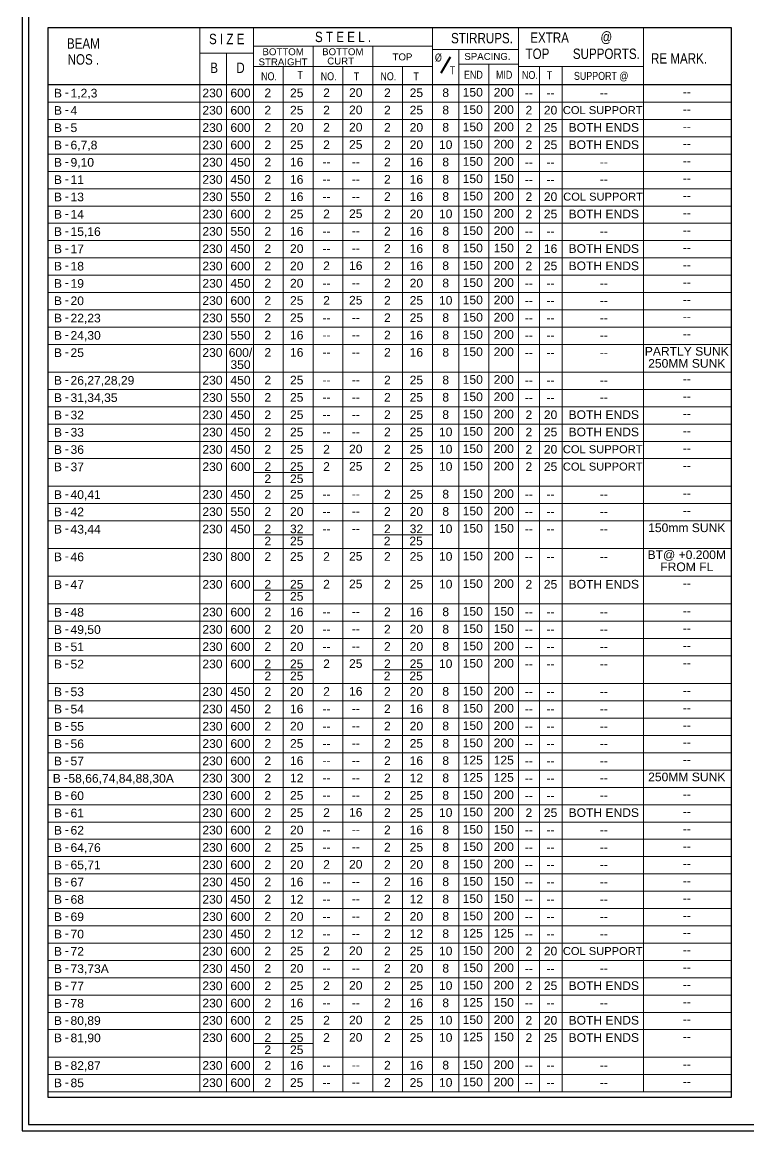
# Model space of a CAD drawing. Header units: millimetres. Extents: x 35733 to 152955, y -166738 to 54280.
# Drawn here: x 47323 to 68328, y 0 to 32036 of the extents above; entities that cross this region are included whole.
import ezdxf
from ezdxf.enums import TextEntityAlignment as Align

# ---------------------------------------------------------------- set-up
doc = ezdxf.new("R2010")
doc.units = ezdxf.units.MM
doc.header["$LTSCALE"] = 100
doc.layers.add('beam sch. text', color=4, linetype='Continuous')
for name, color, linetype, lineweight in [('LINE- 1', 7, 'Continuous', 25), ('LINE- 2', 35, 'Continuous', 13), ('MAIN TEXT', 6, 'Continuous', 25)]:
    doc.layers.add(name, color=color, linetype=linetype, lineweight=lineweight)
doc.styles.add('ARIAL', font='arial.ttf')

msp = doc.modelspace()

# ---------------------------------------------------------------- linework, layer by layer
at = {"color": 5}
msp.add_lwpolyline([(123434.4, 0), (123434.4, 53630.7), (47323, 53630.7), (47323, 0)], close=True, dxfattribs=at)
at = {"color": 6}
msp.add_lwpolyline([(123254.4, 180), (123254.4, 53450.8), (47503, 53450.8), (47503, 180)], close=True, dxfattribs=at)
at = {"layer": 'LINE- 1', "lineweight": 40}
msp.add_line((59691.1, 31022.9), (59428.3, 30565.2), dxfattribs=at)
at = {"layer": 'LINE- 1'}
msp.add_line((67818.8, 30224), (48079.2, 30224), dxfattribs=at)
msp.add_lwpolyline([(48079.2, 31879.5), (67818.8, 31879.5), (67818.8, 960.1), (48079.2, 960.1)], close=True, dxfattribs=at)
at = {"layer": 'LINE- 2'}
for p, q in [((52454.6, 1124), (52454.6, 31879.5)), ((54007.1, 1124), (54007.1, 31879.5)), ((59182.1, 1124), (59182.1, 31879.5)), ((61668.7, 1124), (61668.7, 31879.5)), ((65282.2, 1124), (65282.2, 31879.5)), ((52445, 31144.3), (54018.9, 31144.3)), ((53230.8, 1124), (53230.8, 31144.3)), ((54018.9, 31338.7), (59182.1, 31338.7)), ((55732.1, 1124), (55732.1, 31338.7)), ((57457.1, 1124), (57457.1, 31338.7)), ((59182.1, 31244.2), (61668.7, 31244.2)), ((59948.7, 1124), (59948.7, 31244.2)), ((59948.7, 30825.1), (61668.7, 30825.1)), ((60808.7, 1124), (60808.7, 30825.1)), ((54018.9, 30753.7), (59182.1, 30753.7)), ((54869.6, 1124), (54869.6, 30753.7)), ((56594.6, 1124), (56594.6, 30753.7)), ((58319.6, 1124), (58319.6, 30753.7)), ((61668.7, 30753.7), (65282.2, 30753.7)), ((62272.5, 1124), (62272.5, 30753.7)), ((62933, 1124), (62933, 30753.7)), ((67818.8, 29724), (48079.2, 29724)), ((67818.8, 29224), (48079.2, 29224)), ((67818.8, 28724), (48079.2, 28724)), ((67818.8, 28224), (48079.2, 28224)), ((67818.8, 27724), (48079.2, 27724)), ((67818.8, 27224), (48079.2, 27224)), ((67818.8, 26724), (48079.2, 26724)), ((67818.8, 26224), (48079.2, 26224)), ((67818.8, 25724), (48079.2, 25724)), ((67818.8, 25224), (48079.2, 25224)), ((67818.8, 24724), (48079.2, 24724)), ((67818.8, 24224), (48079.2, 24224)), ((67818.8, 23724), (48079.2, 23724)), ((67818.8, 23224), (48079.2, 23224)), ((67818.8, 22724), (48079.2, 22724)), ((67818.8, 21924), (48079.2, 21924)), ((67818.8, 21424), (48079.2, 21424)), ((67818.8, 20924), (48079.2, 20924)), ((67818.8, 20424), (48079.2, 20424)), ((67818.8, 19924), (48079.2, 19924)), ((67818.8, 19424), (48079.2, 19424)), ((54007.1, 19024), (55732.1, 19024)), ((67818.8, 18624), (48079.2, 18624)), ((67818.8, 18124), (48079.2, 18124)), ((67818.8, 17624), (48079.2, 17624)), ((54007.1, 17224), (55732.1, 17224)), ((57457.1, 17224), (59182.1, 17224)), ((67818.8, 16824), (48079.2, 16824)), ((67818.8, 16024), (48079.2, 16024)), ((54007.1, 15624), (55732.1, 15624)), ((67818.8, 15224), (48079.2, 15224)), ((67818.8, 14724), (48079.2, 14724)), ((67818.8, 14224), (48079.2, 14224)), ((67818.8, 13724), (48079.2, 13724)), ((54007.1, 13324), (55732.1, 13324)), ((57457.1, 13324), (59182.1, 13324)), ((67818.8, 12924), (48079.2, 12924)), ((67818.8, 12424), (48079.2, 12424)), ((67818.8, 11924), (48079.2, 11924)), ((67818.8, 11424), (48079.2, 11424)), ((67818.8, 10924), (48079.2, 10924)), ((67818.8, 10424), (48079.2, 10424)), ((67818.8, 9924), (48079.2, 9924)), ((67818.8, 9424), (48079.2, 9424)), ((67818.8, 8924), (48079.2, 8924)), ((67818.8, 8424), (48079.2, 8424)), ((67818.8, 7924), (48079.2, 7924)), ((67818.8, 7424), (48079.2, 7424)), ((67818.8, 6924), (48079.2, 6924)), ((67818.8, 6424), (48079.2, 6424)), ((67818.8, 5924), (48079.2, 5924)), ((67818.8, 5424), (48079.2, 5424)), ((67818.8, 4924), (48079.2, 4924)), ((67818.8, 4424), (48079.2, 4424)), ((67818.8, 3924), (48079.2, 3924)), ((67818.8, 3424), (48079.2, 3424)), ((67818.8, 2924), (48079.2, 2924)), ((54007.1, 2524), (55732.1, 2524)), ((67818.8, 2124), (48079.2, 2124)), ((67818.8, 1624), (48079.2, 1624)), ((67818.8, 1124), (48079.2, 1124))]:
    msp.add_line(p, q, dxfattribs=at)

# ---------------------------------------------------------------- texts
at = {"layer": 'beam sch. text', "style": 'ARIAL'}
for s, p in [('1,2,3', (48720.8, 29985.7)), ('B', (48240.9, 29985.7)), ('-', (48557, 30010)), ('B', (48240.9, 29485.7)), ('-', (48557, 29510)), ('4', (48720.8, 29485.7)), ('B', (48240.9, 28985.7)), ('-', (48557, 29010)), ('5', (48720.8, 28985.7)), ('B', (48240.9, 28485.7)), ('6,7,8', (48720.8, 28485.7)), ('-', (48557, 28510)), ('B', (48240.9, 27985.7)), ('-', (48557, 28010)), ('9,10', (48720.8, 27985.7)), ('B', (48240.9, 27485.7)), ('11', (48720.8, 27485.7)), ('-', (48557, 27510)), ('B', (48240.9, 26985.7)), ('-', (48557, 27010)), ('13', (48720.8, 26985.7)), ('B', (48240.9, 26485.7)), ('14', (48720.8, 26485.7)), ('-', (48557, 26510)), ('B', (48240.9, 25985.7)), ('-', (48557, 26010)), ('15,16', (48720.8, 25985.7)), ('B', (48240.9, 25485.7)), ('-', (48557, 25510)), ('17', (48720.8, 25485.7)), ('B', (48240.9, 24985.7)), ('-', (48557, 25010)), ('18', (48720.8, 24985.7)), ('B', (48240.9, 24485.7)), ('-', (48557, 24510)), ('19', (48720.8, 24485.7)), ('B', (48240.9, 23985.7)), ('20', (48720.8, 23985.7)), ('-', (48557, 24010)), ('B', (48240.9, 23485.7)), ('-', (48557, 23510)), ('22,23', (48720.8, 23485.7)), ('B', (48240.9, 22985.7)), ('24,30', (48720.8, 22985.7)), ('-', (48557, 23010)), ('B', (48240.9, 22485.7)), ('-', (48557, 22510)), ('25', (48720.8, 22485.7)), ('B', (48240.9, 21685.7)), ('26,27,28,29', (48720.8, 21685.7)), ('-', (48557, 21710)), ('B', (48240.9, 21185.7)), ('-', (48557, 21210)), ('31,34,35', (48720.8, 21185.7)), ('B', (48240.9, 20685.7)), ('-', (48557, 20710)), ('32', (48720.8, 20685.7)), ('B', (48240.9, 20185.7)), ('-', (48557, 20210)), ('33', (48720.8, 20185.7)), ('B', (48240.9, 19685.7)), ('-', (48557, 19710)), ('36', (48720.8, 19685.7)), ('B', (48240.9, 19185.7)), ('37', (48720.8, 19185.7)), ('-', (48557, 19210)), ('B', (48240.9, 18385.7)), ('-', (48557, 18410)), ('40,41', (48720.8, 18385.7)), ('B', (48240.9, 17885.7)), ('42', (48720.8, 17885.7)), ('-', (48557, 17910)), ('B', (48240.9, 17385.7)), ('-', (48557, 17410)), ('43,44', (48720.8, 17385.7)), ('B', (48240.9, 16585.7)), ('46', (48720.8, 16585.7)), ('-', (48557, 16610)), ('B', (48240.9, 15785.7)), ('-', (48557, 15810)), ('47', (48720.8, 15785.7)), ('B', (48240.9, 14985.7)), ('48', (48720.8, 14985.7)), ('-', (48557, 15010)), ('B', (48240.9, 14485.7)), ('-', (48557, 14510)), ('49,50', (48720.8, 14485.7)), ('B', (48240.9, 13985.7)), ('51', (48720.8, 13985.7)), ('-', (48557, 14010)), ('B', (48240.9, 13485.7)), ('-', (48557, 13510)), ('52', (48720.8, 13485.7)), ('B', (48240.9, 12685.7)), ('-', (48557, 12710)), ('53', (48720.8, 12685.7)), ('B', (48240.9, 12185.7)), ('-', (48557, 12210)), ('54', (48720.8, 12185.7)), ('B', (48240.9, 11685.7)), ('-', (48557, 11710)), ('55', (48720.8, 11685.7)), ('B', (48240.9, 11185.7)), ('56', (48720.8, 11185.7)), ('-', (48557, 11210)), ('B', (48240.9, 10685.7)), ('-', (48557, 10710)), ('57', (48720.8, 10685.7)), ('B', (48206.9, 10185.7)), ('58,66,74,84,88,30A', (48659.3, 10185.7)), ('-', (48523, 10210)), ('B', (48240.9, 9685.7)), ('-', (48557, 9710)), ('60', (48720.8, 9685.7)), ('B', (48240.9, 9185.7)), ('61', (48720.8, 9185.7)), ('-', (48557, 9210)), ('B', (48240.9, 8685.7)), ('-', (48557, 8710)), ('62', (48720.8, 8685.7)), ('B', (48240.9, 8185.7)), ('-', (48557, 8210)), ('64,76', (48720.8, 8185.7)), ('B', (48240.9, 7685.7)), ('-', (48557, 7710)), ('65,71', (48720.8, 7685.7)), ('B', (48240.9, 7185.7)), ('-', (48557, 7210)), ('67', (48720.8, 7185.7)), ('B', (48240.9, 6685.7)), ('68', (48720.8, 6685.7)), ('-', (48557, 6710)), ('B', (48240.9, 6185.7)), ('-', (48557, 6210)), ('69', (48720.8, 6185.7)), ('B', (48240.9, 5685.7)), ('70', (48720.8, 5685.7)), ('-', (48557, 5710)), ('B', (48240.9, 5185.7)), ('-', (48557, 5210)), ('72', (48720.8, 5185.7)), ('B', (48240.9, 4685.7)), ('73,73A', (48720.8, 4685.7)), ('-', (48557, 4710)), ('B', (48240.9, 4185.7)), ('-', (48557, 4210)), ('77', (48720.8, 4185.7)), ('B', (48240.9, 3685.7)), ('-', (48557, 3710)), ('78', (48720.8, 3685.7)), ('B', (48240.9, 3185.7)), ('80,89', (48720.8, 3185.7)), ('-', (48557, 3210)), ('B', (48240.9, 2685.7)), ('-', (48557, 2710)), ('81,90', (48720.8, 2685.7)), ('B', (48240.9, 1885.7)), ('82,87', (48720.8, 1885.7)), ('-', (48557, 1910)), ('B', (48240.9, 1385.7)), ('-', (48557, 1410)), ('85', (48720.8, 1385.7))]:
    msp.add_text(s, height=250, rotation=0.00358, dxfattribs=at).set_placement(p, align=Align.MIDDLE_LEFT)
for s, height, p in [('230', 250, (52823.2, 29990.8)), ('600', 250, (53634, 29990.8)), ('2', 250, (54422, 29993.8)), ('25', 250, (55259.4, 29993.8)), ('2', 250, (56121.1, 29996.2)), ('20', 250, (56965.7, 30001.9)), ('2', 250, (57880.1, 29996.2)), ('25', 250, (58718, 29996.2)), ('8', 250, (59565.4, 29997.8)), ('150', 250, (60347.7, 30011.1)), ('200', 250, (61243.7, 30011.1)), ('--', 250, (61970.4, 29993.8)), ('--', 250, (62597.2, 29993.8)), ('--', 250, (64135.1, 29995.5)), ('--', 250, (66533.8, 30026.2)), ('230', 250, (52823.2, 29490.8)), ('600', 250, (53634, 29490.8)), ('2', 250, (54422, 29493.8)), ('25', 250, (55259.4, 29493.8)), ('2', 250, (56121.1, 29496.2)), ('20', 250, (56965.7, 29501.9)), ('2', 250, (57880.1, 29496.2)), ('25', 250, (58718, 29496.2)), ('8', 250, (59565.4, 29497.8)), ('150', 250, (60347.7, 29511.1)), ('200', 250, (61243.7, 29511.1)), ('2', 250, (61970.4, 29493.8)), ('20', 250, (62597.2, 29493.8)), ('COL SUPPORT', 230, (64103.5, 29495.5)), ('--', 250, (66533.8, 29526.2)), ('230', 250, (52823.2, 28990.8)), ('600', 250, (53634, 28990.8)), ('2', 250, (54422, 28993.8)), ('20', 250, (55259.4, 28993.8)), ('2', 250, (56121.1, 28996.2)), ('20', 250, (56965.7, 29001.9)), ('2', 250, (57880.1, 28996.2)), ('20', 250, (58718, 28996.2)), ('8', 250, (59565.4, 28997.8)), ('150', 250, (60347.7, 29011.1)), ('200', 250, (61243.7, 29011.1)), ('2', 250, (61970.4, 28993.8)), ('25', 250, (62597.2, 28993.8)), ('BOTH ENDS', 250, (64135.1, 28995.5)), ('--', 250, (66533.8, 29026.2)), ('230', 250, (52823.2, 28490.8)), ('600', 250, (53634, 28490.8)), ('2', 250, (54422, 28493.8)), ('25', 250, (55259.4, 28493.8)), ('2', 250, (56121.1, 28496.2)), ('25', 250, (56965.7, 28501.9)), ('2', 250, (57880.1, 28496.2)), ('20', 250, (58718, 28496.2)), ('10', 250, (59565.4, 28497.8)), ('150', 250, (60347.7, 28511.1)), ('200', 250, (61243.7, 28511.1)), ('2', 250, (61970.4, 28493.8)), ('25', 250, (62597.2, 28493.8)), ('BOTH ENDS', 250, (64135.1, 28495.5)), ('--', 250, (66533.8, 28526.2)), ('230', 250, (52823.2, 27990.8)), ('450', 250, (53634, 27990.8)), ('2', 250, (54422, 27993.8)), ('16', 250, (55259.4, 27993.8)), ('--', 250, (56121.1, 27996.2)), ('--', 250, (56965.7, 28001.9)), ('2', 250, (57880.1, 27996.2)), ('16', 250, (58718, 27996.2)), ('8', 250, (59565.4, 27997.8)), ('150', 250, (60347.7, 28011.1)), ('200', 250, (61243.7, 28011.1)), ('--', 250, (61970.4, 27993.8)), ('--', 250, (62597.2, 27993.8)), ('--', 250, (64135.1, 27995.5)), ('--', 250, (66533.8, 28026.2)), ('230', 250, (52823.2, 27490.8)), ('450', 250, (53634, 27490.8)), ('2', 250, (54422, 27493.8)), ('16', 250, (55259.4, 27493.8)), ('2', 250, (57880.1, 27496.2)), ('16', 250, (58718, 27496.2)), ('8', 250, (59565.4, 27497.8)), ('150', 250, (60347.7, 27511.1)), ('150', 250, (61243.7, 27511.1)), ('--', 250, (56121.1, 27496.2)), ('--', 250, (56965.7, 27501.9)), ('--', 250, (61970.4, 27493.8)), ('--', 250, (62597.2, 27493.8)), ('--', 250, (64135.1, 27495.5)), ('--', 250, (66533.8, 27526.2)), ('230', 250, (52823.2, 26990.8)), ('550', 250, (53634, 26990.8)), ('2', 250, (54422, 26993.8)), ('16', 250, (55259.4, 26993.8)), ('--', 250, (56121.1, 26996.2)), ('--', 250, (56965.7, 27001.9)), ('2', 250, (57880.1, 26996.2)), ('16', 250, (58718, 26996.2)), ('8', 250, (59565.4, 26997.8)), ('150', 250, (60347.7, 27011.1)), ('200', 250, (61243.7, 27011.1)), ('2', 250, (61970.4, 26993.8)), ('20', 250, (62597.2, 26993.8)), ('COL SUPPORT', 230, (64113.4, 26995.5)), ('--', 250, (66533.8, 27026.2)), ('230', 250, (52823.2, 26490.8)), ('600', 250, (53634, 26490.8)), ('2', 250, (54422, 26493.8)), ('25', 250, (55259.4, 26493.8)), ('2', 250, (56121.1, 26496.2)), ('25', 250, (56965.7, 26501.9)), ('2', 250, (57880.1, 26496.2)), ('20', 250, (58718, 26496.2)), ('10', 250, (59565.4, 26497.8)), ('150', 250, (60347.7, 26511.1)), ('200', 250, (61243.7, 26511.1)), ('2', 250, (61970.4, 26493.8)), ('25', 250, (62597.2, 26493.8)), ('BOTH ENDS', 250, (64135.1, 26495.5)), ('--', 250, (66533.8, 26526.2)), ('230', 250, (52823.2, 25990.8)), ('550', 250, (53634, 25990.8)), ('2', 250, (54422, 25993.8)), ('16', 250, (55259.4, 25993.8)), ('--', 250, (56121.1, 25996.2)), ('--', 250, (56965.7, 26001.9)), ('2', 250, (57880.1, 25996.2)), ('16', 250, (58718, 25996.2)), ('8', 250, (59565.4, 25997.8)), ('150', 250, (60347.7, 26011.1)), ('200', 250, (61243.7, 26011.1)), ('--', 250, (61970.4, 25993.8)), ('--', 250, (62597.2, 25993.8)), ('--', 250, (64135.1, 25995.5)), ('--', 250, (66533.8, 26026.2)), ('150', 250, (60347.7, 25511.1)), ('150', 250, (61243.7, 25511.1)), ('230', 250, (52823.2, 25490.8)), ('450', 250, (53634, 25490.8)), ('2', 250, (54422, 25493.8)), ('20', 250, (55259.4, 25493.8)), ('--', 250, (56121.1, 25496.2)), ('--', 250, (56965.7, 25501.9)), ('2', 250, (57880.1, 25496.2)), ('16', 250, (58718, 25496.2)), ('8', 250, (59565.4, 25497.8)), ('2', 250, (61970.4, 25493.8)), ('16', 250, (62597.2, 25493.8)), ('BOTH ENDS', 250, (64135.1, 25495.5)), ('--', 250, (66533.8, 25526.2)), ('230', 250, (52823.2, 24990.8)), ('600', 250, (53634, 24990.8)), ('2', 250, (54422, 24993.8)), ('20', 250, (55259.4, 24993.8)), ('2', 250, (56121.1, 24996.2)), ('16', 250, (56965.7, 25001.9)), ('2', 250, (57880.1, 24996.2)), ('16', 250, (58718, 24996.2)), ('8', 250, (59565.4, 24997.8)), ('150', 250, (60347.7, 25011.1)), ('200', 250, (61243.7, 25011.1)), ('2', 250, (61970.4, 24993.8)), ('25', 250, (62597.2, 24993.8)), ('BOTH ENDS', 250, (64135.1, 24995.5)), ('--', 250, (66533.8, 25026.2)), ('230', 250, (52823.2, 24490.8)), ('450', 250, (53634, 24490.8)), ('2', 250, (54422, 24493.8)), ('20', 250, (55259.4, 24493.8)), ('--', 250, (56121.1, 24496.2)), ('--', 250, (56965.7, 24501.9)), ('2', 250, (57880.1, 24496.2)), ('20', 250, (58718, 24496.2)), ('8', 250, (59565.4, 24497.8)), ('150', 250, (60347.7, 24511.1)), ('200', 250, (61243.7, 24511.1)), ('--', 250, (61970.4, 24493.8)), ('--', 250, (62597.2, 24493.8)), ('--', 250, (64135.1, 24495.5)), ('--', 250, (66533.8, 24526.2)), ('230', 250, (52823.2, 23990.8)), ('600', 250, (53634, 23990.8)), ('2', 250, (54422, 23993.8)), ('25', 250, (55259.4, 23993.8)), ('2', 250, (56121.1, 23996.2)), ('25', 250, (56965.7, 24001.9)), ('2', 250, (57880.1, 23996.2)), ('25', 250, (58718, 23996.2)), ('10', 250, (59565.4, 23997.8)), ('150', 250, (60347.7, 24011.1)), ('200', 250, (61243.7, 24011.1)), ('--', 250, (61970.4, 23993.8)), ('--', 250, (62597.2, 23993.8)), ('--', 250, (64135.1, 23995.5)), ('--', 250, (66533.8, 24026.2)), ('230', 250, (52823.2, 23490.8)), ('550', 250, (53634, 23490.8)), ('2', 250, (54422, 23493.8)), ('25', 250, (55259.4, 23493.8)), ('--', 250, (56121.1, 23496.2)), ('--', 250, (56965.7, 23501.9)), ('2', 250, (57880.1, 23496.2)), ('25', 250, (58718, 23496.2)), ('8', 250, (59565.4, 23497.8)), ('150', 250, (60347.7, 23511.1)), ('200', 250, (61243.7, 23511.1)), ('--', 250, (61970.4, 23493.8)), ('--', 250, (62597.2, 23493.8)), ('--', 250, (64135.1, 23495.5)), ('--', 250, (66533.8, 23526.2)), ('230', 250, (52823.2, 22990.8)), ('550', 250, (53634, 22990.8)), ('2', 250, (54422, 22993.8)), ('16', 250, (55259.4, 22993.8)), ('2', 250, (57880.1, 22996.2)), ('16', 250, (58718, 22996.2)), ('8', 250, (59565.4, 22997.8)), ('150', 250, (60347.7, 23011.1)), ('200', 250, (61243.7, 23011.1)), ('--', 250, (56121.1, 22996.2)), ('--', 250, (56965.7, 23001.9)), ('--', 250, (61970.4, 22993.8)), ('--', 250, (62597.2, 22993.8)), ('--', 250, (64135.1, 22995.5)), ('--', 250, (66533.8, 23026.2)), ('230', 250, (52823.2, 22490.8)), ('600/', 250, (53634, 22490.8)), ('2', 250, (54422, 22493.8)), ('16', 250, (55259.4, 22493.8)), ('--', 250, (56121.1, 22496.2)), ('--', 250, (56965.7, 22501.9)), ('2', 250, (57880.1, 22496.2)), ('16', 250, (58718, 22496.2)), ('8', 250, (59565.4, 22497.8)), ('150', 250, (60347.7, 22511.1)), ('200', 250, (61243.7, 22511.1)), ('--', 250, (61970.4, 22493.8)), ('--', 250, (62597.2, 22493.8)), ('--', 250, (64135.1, 22495.5)), ('PARTLY SUNK', 250, (66533.8, 22526.2)), ('350', 250, (53634, 22140.8)), ('250MM SUNK', 250, (66533.8, 22176.2)), ('230', 250, (52823.2, 21690.8)), ('450', 250, (53634, 21690.8)), ('2', 250, (54422, 21693.8)), ('25', 250, (55259.4, 21693.8)), ('2', 250, (57880.1, 21696.2)), ('25', 250, (58718, 21696.2)), ('8', 250, (59565.4, 21697.8)), ('150', 250, (60347.7, 21711.1)), ('200', 250, (61243.7, 21711.1)), ('--', 250, (56121.1, 21696.2)), ('--', 250, (56965.7, 21701.9)), ('--', 250, (61970.4, 21693.8)), ('--', 250, (62597.2, 21693.8)), ('--', 250, (64135.1, 21695.5)), ('--', 250, (66533.8, 21726.2)), ('230', 250, (52823.2, 21190.8)), ('550', 250, (53634, 21190.8)), ('2', 250, (54422, 21193.8)), ('25', 250, (55259.4, 21193.8)), ('--', 250, (56121.1, 21196.2)), ('--', 250, (56965.7, 21201.9)), ('2', 250, (57880.1, 21196.2)), ('25', 250, (58718, 21196.2)), ('8', 250, (59565.4, 21197.8)), ('150', 250, (60347.7, 21211.1)), ('200', 250, (61243.7, 21211.1)), ('--', 250, (61970.4, 21193.8)), ('--', 250, (62597.2, 21193.8)), ('--', 250, (64135.1, 21195.5)), ('--', 250, (66533.8, 21226.2)), ('2', 250, (57880.1, 20696.2)), ('25', 250, (58718, 20696.2)), ('8', 250, (59565.4, 20697.8)), ('150', 250, (60347.7, 20711.1)), ('200', 250, (61243.7, 20711.1)), ('BOTH ENDS', 250, (64135.1, 20695.5)), ('230', 250, (52823.2, 20690.8)), ('450', 250, (53634, 20690.8)), ('2', 250, (54422, 20693.8)), ('25', 250, (55259.4, 20693.8)), ('--', 250, (56121.1, 20696.2)), ('--', 250, (56965.7, 20701.9)), ('2', 250, (61970.4, 20693.8)), ('20', 250, (62597.2, 20693.8)), ('--', 250, (66533.8, 20726.2)), ('230', 250, (52823.2, 20190.8)), ('450', 250, (53634, 20190.8)), ('2', 250, (54422, 20193.8)), ('25', 250, (55259.4, 20193.8)), ('--', 250, (56965.7, 20201.9)), ('2', 250, (57880.1, 20196.2)), ('25', 250, (58718, 20196.2)), ('10', 250, (59565.4, 20197.8)), ('150', 250, (60347.7, 20211.1)), ('200', 250, (61243.7, 20211.1)), ('2', 250, (61970.4, 20193.8)), ('25', 250, (62597.2, 20193.8)), ('BOTH ENDS', 250, (64135.1, 20195.5)), ('--', 250, (66533.8, 20226.2)), ('--', 250, (56121.1, 20196.2)), ('230', 250, (52823.2, 19690.8)), ('450', 250, (53634, 19690.8)), ('2', 250, (54422, 19693.8)), ('25', 250, (55259.4, 19693.8)), ('2', 250, (56121.1, 19696.2)), ('20', 250, (56965.7, 19701.9)), ('2', 250, (57880.1, 19696.2)), ('25', 250, (58718, 19696.2)), ('10', 250, (59565.4, 19697.8)), ('150', 250, (60347.7, 19711.1)), ('200', 250, (61243.7, 19711.1)), ('2', 250, (61970.4, 19693.8)), ('20', 250, (62597.2, 19693.8)), ('COL SUPPORT', 230, (64103.5, 19695.5)), ('--', 250, (66533.8, 19726.2)), ('230', 250, (52823.2, 19190.8)), ('600', 250, (53634, 19190.8)), ('2', 250, (54422, 19193.8)), ('25', 250, (55259.4, 19193.8)), ('2', 250, (56121.1, 19196.2)), ('25', 250, (56965.7, 19201.9)), ('2', 250, (57880.1, 19196.2)), ('25', 250, (58718, 19196.2)), ('10', 250, (59565.4, 19197.8)), ('150', 250, (60347.7, 19211.1)), ('200', 250, (61243.7, 19211.1)), ('2', 250, (61970.4, 19193.8)), ('25', 250, (62597.2, 19193.8)), ('COL SUPPORT', 230, (64103.5, 19195.5)), ('2', 250, (54422, 18843.8)), ('25', 250, (55259.4, 18843.8)), ('--', 250, (66533.8, 19226.2)), ('230', 250, (52823.2, 18390.8)), ('450', 250, (53634, 18390.8)), ('2', 250, (54422, 18393.8)), ('25', 250, (55259.4, 18393.8)), ('--', 250, (56121.1, 18396.2)), ('--', 250, (56965.7, 18401.9)), ('2', 250, (57880.1, 18396.2)), ('25', 250, (58718, 18396.2)), ('8', 250, (59565.4, 18397.8)), ('150', 250, (60347.7, 18411.1)), ('200', 250, (61243.7, 18411.1)), ('--', 250, (61970.4, 18393.8)), ('--', 250, (62597.2, 18393.8)), ('--', 250, (64135.1, 18395.5)), ('--', 250, (66533.8, 18426.2)), ('230', 250, (52823.2, 17890.8)), ('550', 250, (53634, 17890.8)), ('2', 250, (54422, 17893.8)), ('20', 250, (55259.4, 17893.8)), ('2', 250, (57880.1, 17896.2)), ('20', 250, (58718, 17896.2)), ('8', 250, (59565.4, 17897.8)), ('150', 250, (60347.7, 17911.1)), ('200', 250, (61243.7, 17911.1)), ('--', 250, (56121.1, 17896.2)), ('--', 250, (56965.7, 17901.9)), ('--', 250, (61970.4, 17893.8)), ('--', 250, (62597.2, 17893.8)), ('--', 250, (64135.1, 17895.5)), ('--', 250, (66533.8, 17926.2)), ('230', 250, (52823.2, 17390.8)), ('450', 250, (53634, 17390.8)), ('2', 250, (54422, 17393.8)), ('32', 250, (55259.4, 17393.8)), ('--', 250, (56121.1, 17396.2)), ('--', 250, (56965.7, 17401.9)), ('2', 250, (57880.1, 17396.2)), ('32', 250, (58718, 17396.2)), ('10', 250, (59565.4, 17397.8)), ('150', 250, (60347.7, 17411.1)), ('150', 250, (61243.7, 17411.1)), ('--', 250, (61970.4, 17393.8)), ('--', 250, (62597.2, 17393.8)), ('--', 250, (64135.1, 17395.5)), ('150mm SUNK', 250, (66533.8, 17426.2)), ('2', 250, (54422, 17043.8)), ('25', 250, (55259.4, 17043.8)), ('2', 250, (57872, 17043.8)), ('25', 250, (58709.4, 17043.8)), ('230', 250, (52823.2, 16590.8)), ('800', 250, (53634, 16590.8)), ('2', 250, (54422, 16593.8)), ('25', 250, (55259.4, 16593.8)), ('2', 250, (56121.1, 16596.2)), ('25', 250, (56965.7, 16601.9)), ('2', 250, (57880.1, 16596.2)), ('25', 250, (58718, 16596.2)), ('10', 250, (59565.4, 16597.8)), ('150', 250, (60347.7, 16611.1)), ('200', 250, (61243.7, 16611.1)), ('BT@ +0.200M', 250, (66533.8, 16647.6)), ('--', 250, (61970.4, 16593.8)), ('--', 250, (62597.2, 16593.8)), ('--', 250, (64135.1, 16595.5)), ('FROM FL', 250, (66533.8, 16297.6)), ('230', 250, (52823.2, 15790.8)), ('600', 250, (53634, 15790.8)), ('2', 250, (54422, 15793.8)), ('25', 250, (55259.4, 15793.8)), ('2', 250, (56121.1, 15796.2)), ('25', 250, (56965.7, 15801.9)), ('2', 250, (57880.1, 15796.2)), ('25', 250, (58718, 15796.2)), ('10', 250, (59565.4, 15797.8)), ('150', 250, (60347.7, 15811.1)), ('200', 250, (61243.7, 15811.1)), ('2', 250, (61970.4, 15793.8)), ('25', 250, (62597.2, 15793.8)), ('BOTH ENDS', 250, (64135.1, 15795.5)), ('--', 250, (66533.8, 15826.2)), ('2', 250, (54422, 15443.8)), ('25', 250, (55259.4, 15443.8)), ('230', 250, (52823.2, 14990.8)), ('600', 250, (53634, 14990.8)), ('2', 250, (54422, 14993.8)), ('16', 250, (55259.4, 14993.8)), ('2', 250, (57880.1, 14996.2)), ('16', 250, (58718, 14996.2)), ('8', 250, (59565.4, 14997.8)), ('150', 250, (60347.7, 15011.1)), ('150', 250, (61243.7, 15011.1)), ('--', 250, (56121.1, 14996.2)), ('--', 250, (56965.7, 15001.9)), ('--', 250, (61970.4, 14993.8)), ('--', 250, (62597.2, 14993.8)), ('--', 250, (64135.1, 14995.5)), ('--', 250, (66533.8, 15026.2)), ('230', 250, (52823.2, 14490.8)), ('600', 250, (53634, 14490.8)), ('2', 250, (54422, 14493.8)), ('20', 250, (55259.4, 14493.8)), ('--', 250, (56121.1, 14496.2)), ('--', 250, (56965.7, 14501.9)), ('2', 250, (57880.1, 14496.2)), ('20', 250, (58718, 14496.2)), ('8', 250, (59565.4, 14497.8)), ('150', 250, (60347.7, 14511.1)), ('150', 250, (61243.7, 14511.1)), ('--', 250, (61970.4, 14493.8)), ('--', 250, (62597.2, 14493.8)), ('--', 250, (64135.1, 14495.5)), ('--', 250, (66533.8, 14526.2)), ('230', 250, (52823.2, 13990.8)), ('600', 250, (53634, 13990.8)), ('2', 250, (54422, 13993.8)), ('20', 250, (55259.4, 13993.8)), ('2', 250, (57880.1, 13996.2)), ('20', 250, (58718, 13996.2)), ('8', 250, (59565.4, 13997.8)), ('150', 250, (60347.7, 14011.1)), ('200', 250, (61243.7, 14011.1)), ('--', 250, (56121.1, 13996.2)), ('--', 250, (56965.7, 14001.9)), ('--', 250, (61970.4, 13993.8)), ('--', 250, (62597.2, 13993.8)), ('--', 250, (64135.1, 13995.5)), ('--', 250, (66533.8, 14026.2)), ('230', 250, (52823.2, 13490.8)), ('600', 250, (53634, 13490.8)), ('2', 250, (54422, 13493.8)), ('25', 250, (55259.4, 13493.8)), ('2', 250, (56121.1, 13496.2)), ('25', 250, (56965.7, 13501.9)), ('2', 250, (57880.1, 13496.2)), ('25', 250, (58718, 13496.2)), ('10', 250, (59565.4, 13497.8)), ('150', 250, (60347.7, 13511.1)), ('200', 250, (61243.7, 13511.1)), ('--', 250, (61970.4, 13493.8)), ('--', 250, (62597.2, 13493.8)), ('--', 250, (64135.1, 13495.5)), ('--', 250, (66533.8, 13526.2)), ('2', 250, (54422, 13143.8)), ('25', 250, (55259.4, 13143.8)), ('2', 250, (57872, 13143.8)), ('25', 250, (58709.4, 13143.8)), ('230', 250, (52823.2, 12690.8)), ('450', 250, (53634, 12690.8)), ('2', 250, (54422, 12693.8)), ('20', 250, (55259.4, 12693.8)), ('2', 250, (56121.1, 12696.2)), ('16', 250, (56965.7, 12701.9)), ('2', 250, (57880.1, 12696.2)), ('20', 250, (58718, 12696.2)), ('8', 250, (59565.4, 12697.8)), ('150', 250, (60347.7, 12711.1)), ('200', 250, (61243.7, 12711.1)), ('--', 250, (61970.4, 12693.8)), ('--', 250, (62597.2, 12693.8)), ('--', 250, (64135.1, 12695.5)), ('--', 250, (66533.8, 12726.2)), ('230', 250, (52823.2, 12190.8)), ('450', 250, (53634, 12190.8)), ('2', 250, (54422, 12193.8)), ('16', 250, (55259.4, 12193.8)), ('--', 250, (56121.1, 12196.2)), ('--', 250, (56965.7, 12201.9)), ('2', 250, (57880.1, 12196.2)), ('16', 250, (58718, 12196.2)), ('8', 250, (59565.4, 12197.8)), ('150', 250, (60347.7, 12211.1)), ('200', 250, (61243.7, 12211.1)), ('--', 250, (61970.4, 12193.8)), ('--', 250, (62597.2, 12193.8)), ('--', 250, (64135.1, 12195.5)), ('--', 250, (66533.8, 12226.2)), ('230', 250, (52823.2, 11690.8)), ('600', 250, (53634, 11690.8)), ('2', 250, (54422, 11693.8)), ('20', 250, (55259.4, 11693.8)), ('--', 250, (56121.1, 11696.2)), ('--', 250, (56965.7, 11701.9)), ('2', 250, (57880.1, 11696.2)), ('20', 250, (58718, 11696.2)), ('8', 250, (59565.4, 11697.8)), ('150', 250, (60347.7, 11711.1)), ('200', 250, (61243.7, 11711.1)), ('--', 250, (61970.4, 11693.8)), ('--', 250, (62597.2, 11693.8)), ('--', 250, (64135.1, 11695.5)), ('--', 250, (66533.8, 11726.2)), ('230', 250, (52823.2, 11190.8)), ('600', 250, (53634, 11190.8)), ('2', 250, (54422, 11193.8)), ('25', 250, (55259.4, 11193.8)), ('2', 250, (57880.1, 11196.2)), ('25', 250, (58718, 11196.2)), ('8', 250, (59565.4, 11197.8)), ('150', 250, (60347.7, 11211.1)), ('200', 250, (61243.7, 11211.1)), ('--', 250, (56121.1, 11196.2)), ('--', 250, (56965.7, 11201.9)), ('--', 250, (61970.4, 11193.8)), ('--', 250, (62597.2, 11193.8)), ('--', 250, (64135.1, 11195.5)), ('--', 250, (66533.8, 11226.2)), ('230', 250, (52823.2, 10690.8)), ('600', 250, (53634, 10690.8)), ('2', 250, (54422, 10693.8)), ('16', 250, (55259.4, 10693.8)), ('--', 250, (56121.1, 10696.2)), ('--', 250, (56965.7, 10701.9)), ('2', 250, (57880.1, 10696.2)), ('16', 250, (58718, 10696.2)), ('8', 250, (59565.4, 10697.8)), ('125', 250, (60347.7, 10711.1)), ('125', 250, (61243.7, 10711.1)), ('--', 250, (61970.4, 10693.8)), ('--', 250, (62597.2, 10693.8)), ('--', 250, (64135.1, 10695.5)), ('--', 250, (66533.8, 10726.2)), ('230', 250, (52823.2, 10190.8)), ('300', 250, (53634, 10190.8)), ('2', 250, (54422, 10193.8)), ('12', 250, (55259.4, 10193.8)), ('2', 250, (57880.1, 10196.2)), ('12', 250, (58718, 10196.2)), ('8', 250, (59565.4, 10197.8)), ('125', 250, (60347.7, 10211.1)), ('125', 250, (61243.7, 10211.1)), ('250MM SUNK', 250, (66533.8, 10226.2)), ('--', 250, (56121.1, 10196.2)), ('--', 250, (56965.7, 10201.9)), ('--', 250, (61970.4, 10193.8)), ('--', 250, (62597.2, 10193.8)), ('--', 250, (64135.1, 10195.5)), ('230', 250, (52823.2, 9690.8)), ('600', 250, (53634, 9690.8)), ('2', 250, (54422, 9693.8)), ('25', 250, (55259.4, 9693.8)), ('--', 250, (56121.1, 9696.2)), ('--', 250, (56965.7, 9701.9)), ('2', 250, (57880.1, 9696.2)), ('25', 250, (58718, 9696.2)), ('8', 250, (59565.4, 9697.8)), ('150', 250, (60347.7, 9711.1)), ('200', 250, (61243.7, 9711.1)), ('--', 250, (61970.4, 9693.8)), ('--', 250, (62597.2, 9693.8)), ('--', 250, (64135.1, 9695.5)), ('--', 250, (66533.8, 9726.2)), ('230', 250, (52823.2, 9190.8)), ('600', 250, (53634, 9190.8)), ('2', 250, (54422, 9193.8)), ('25', 250, (55259.4, 9193.8)), ('2', 250, (56121.1, 9196.2)), ('16', 250, (56965.7, 9201.9)), ('2', 250, (57880.1, 9196.2)), ('25', 250, (58718, 9196.2)), ('10', 250, (59565.4, 9197.8)), ('150', 250, (60347.7, 9211.1)), ('200', 250, (61243.7, 9211.1)), ('2', 250, (61970.4, 9193.8)), ('25', 250, (62597.2, 9193.8)), ('BOTH ENDS', 250, (64135.1, 9195.5)), ('--', 250, (66533.8, 9226.2)), ('230', 250, (52823.2, 8690.8)), ('600', 250, (53634, 8690.8)), ('2', 250, (54422, 8693.8)), ('20', 250, (55259.4, 8693.8)), ('--', 250, (56121.1, 8696.2)), ('--', 250, (56965.7, 8701.9)), ('2', 250, (57880.1, 8696.2)), ('16', 250, (58718, 8696.2)), ('8', 250, (59565.4, 8697.8)), ('150', 250, (60347.7, 8711.1)), ('150', 250, (61243.7, 8711.1)), ('--', 250, (61970.4, 8693.8)), ('--', 250, (62597.2, 8693.8)), ('--', 250, (64135.1, 8695.5)), ('--', 250, (66533.8, 8726.2)), ('150', 250, (60347.7, 8211.1)), ('200', 250, (61243.7, 8211.1)), ('230', 250, (52823.2, 8190.8)), ('600', 250, (53634, 8190.8)), ('2', 250, (54422, 8193.8)), ('25', 250, (55259.4, 8193.8)), ('--', 250, (56121.1, 8196.2)), ('--', 250, (56965.7, 8201.9)), ('2', 250, (57880.1, 8196.2)), ('25', 250, (58718, 8196.2)), ('8', 250, (59565.4, 8197.8)), ('--', 250, (61970.4, 8193.8)), ('--', 250, (62597.2, 8193.8)), ('--', 250, (64135.1, 8195.5)), ('--', 250, (66533.8, 8226.2)), ('230', 250, (52823.2, 7690.8)), ('600', 250, (53634, 7690.8)), ('2', 250, (54422, 7693.8)), ('20', 250, (55259.4, 7693.8)), ('2', 250, (56121.1, 7696.2)), ('20', 250, (56965.7, 7701.9)), ('2', 250, (57880.1, 7696.2)), ('20', 250, (58718, 7696.2)), ('8', 250, (59565.4, 7697.8)), ('150', 250, (60347.7, 7711.1)), ('200', 250, (61243.7, 7711.1)), ('--', 250, (66533.8, 7726.2)), ('--', 250, (61970.4, 7693.8)), ('--', 250, (62597.2, 7693.8)), ('--', 250, (64135.1, 7695.5)), ('230', 250, (52823.2, 7190.8)), ('450', 250, (53634, 7190.8)), ('2', 250, (54422, 7193.8)), ('16', 250, (55259.4, 7193.8)), ('--', 250, (56121.1, 7196.2)), ('--', 250, (56965.7, 7201.9)), ('2', 250, (57880.1, 7196.2)), ('16', 250, (58718, 7196.2)), ('8', 250, (59565.4, 7197.8)), ('150', 250, (60347.7, 7211.1)), ('150', 250, (61243.7, 7211.1)), ('--', 250, (61970.4, 7193.8)), ('--', 250, (62597.2, 7193.8)), ('--', 250, (64135.1, 7195.5)), ('--', 250, (66533.8, 7226.2)), ('230', 250, (52823.2, 6690.8)), ('450', 250, (53634, 6690.8)), ('2', 250, (54422, 6693.8)), ('12', 250, (55259.4, 6693.8)), ('2', 250, (57880.1, 6696.2)), ('12', 250, (58718, 6696.2)), ('8', 250, (59565.4, 6697.8)), ('150', 250, (60347.7, 6711.1)), ('150', 250, (61243.7, 6711.1)), ('--', 250, (56121.1, 6696.2)), ('--', 250, (56965.7, 6701.9)), ('--', 250, (61970.4, 6693.8)), ('--', 250, (62597.2, 6693.8)), ('--', 250, (64135.1, 6695.5)), ('--', 250, (66533.8, 6726.2)), ('230', 250, (52823.2, 6190.8)), ('600', 250, (53634, 6190.8)), ('2', 250, (54422, 6193.8)), ('20', 250, (55259.4, 6193.8)), ('--', 250, (56121.1, 6196.2)), ('--', 250, (56965.7, 6201.9)), ('2', 250, (57880.1, 6196.2)), ('20', 250, (58718, 6196.2)), ('8', 250, (59565.4, 6197.8)), ('150', 250, (60347.7, 6211.1)), ('200', 250, (61243.7, 6211.1)), ('--', 250, (61970.4, 6193.8)), ('--', 250, (62597.2, 6193.8)), ('--', 250, (64135.1, 6195.5)), ('--', 250, (66533.8, 6226.2)), ('230', 250, (52823.2, 5690.8)), ('450', 250, (53634, 5690.8)), ('2', 250, (54422, 5693.8)), ('12', 250, (55259.4, 5693.8)), ('2', 250, (57880.1, 5696.2)), ('12', 250, (58718, 5696.2)), ('8', 250, (59565.4, 5697.8)), ('125', 250, (60347.7, 5711.1)), ('125', 250, (61243.7, 5711.1)), ('--', 250, (56121.1, 5696.2)), ('--', 250, (56965.7, 5701.9)), ('--', 250, (61970.4, 5693.8)), ('--', 250, (62597.2, 5693.8)), ('--', 250, (64135.1, 5695.5)), ('--', 250, (66533.8, 5726.2)), ('230', 250, (52823.2, 5190.8)), ('600', 250, (53634, 5190.8)), ('2', 250, (54422, 5193.8)), ('25', 250, (55259.4, 5193.8)), ('2', 250, (56121.1, 5196.2)), ('20', 250, (56965.7, 5201.9)), ('2', 250, (57880.1, 5196.2)), ('25', 250, (58718, 5196.2)), ('10', 250, (59565.4, 5197.8)), ('150', 250, (60347.7, 5211.1)), ('200', 250, (61243.7, 5211.1)), ('2', 250, (61970.4, 5193.8)), ('20', 250, (62597.2, 5193.8)), ('COL SUPPORT', 230, (64103.5, 5195.5)), ('--', 250, (66533.8, 5226.2)), ('230', 250, (52823.2, 4690.8)), ('450', 250, (53634, 4690.8)), ('2', 250, (54422, 4693.8)), ('20', 250, (55259.4, 4693.8)), ('2', 250, (57880.1, 4696.2)), ('20', 250, (58718, 4696.2)), ('8', 250, (59565.4, 4697.8)), ('150', 250, (60347.7, 4711.1)), ('200', 250, (61243.7, 4711.1)), ('--', 250, (56121.1, 4696.2)), ('--', 250, (56965.7, 4701.9)), ('--', 250, (61970.4, 4693.8)), ('--', 250, (62597.2, 4693.8)), ('--', 250, (64135.1, 4695.5)), ('--', 250, (66533.8, 4726.2)), ('230', 250, (52823.2, 4190.8)), ('600', 250, (53634, 4190.8)), ('2', 250, (54422, 4193.8)), ('25', 250, (55259.4, 4193.8)), ('2', 250, (56121.1, 4196.2)), ('20', 250, (56965.7, 4201.9)), ('2', 250, (57880.1, 4196.2)), ('25', 250, (58718, 4196.2)), ('10', 250, (59565.4, 4197.8)), ('150', 250, (60347.7, 4211.1)), ('200', 250, (61243.7, 4211.1)), ('2', 250, (61970.4, 4193.8)), ('25', 250, (62597.2, 4193.8)), ('BOTH ENDS', 250, (64135.1, 4195.5)), ('--', 250, (66533.8, 4226.2)), ('230', 250, (52823.2, 3690.8)), ('600', 250, (53634, 3690.8)), ('2', 250, (54422, 3693.8)), ('16', 250, (55259.4, 3693.8)), ('--', 250, (56121.1, 3696.2)), ('--', 250, (56965.7, 3701.9)), ('2', 250, (57880.1, 3696.2)), ('16', 250, (58718, 3696.2)), ('8', 250, (59565.4, 3697.8)), ('125', 250, (60347.7, 3711.1)), ('150', 250, (61243.7, 3711.1)), ('--', 250, (61970.4, 3693.8)), ('--', 250, (62597.2, 3693.8)), ('--', 250, (64135.1, 3695.5)), ('--', 250, (66533.8, 3726.2)), ('230', 250, (52823.2, 3190.8)), ('600', 250, (53634, 3190.8)), ('2', 250, (54422, 3193.8)), ('25', 250, (55259.4, 3193.8)), ('2', 250, (56121.1, 3196.2)), ('20', 250, (56965.7, 3201.9)), ('2', 250, (57880.1, 3196.2)), ('25', 250, (58718, 3196.2)), ('10', 250, (59565.4, 3197.8)), ('150', 250, (60347.7, 3211.1)), ('200', 250, (61243.7, 3211.1)), ('2', 250, (61970.4, 3193.8)), ('20', 250, (62597.2, 3193.8)), ('BOTH ENDS', 250, (64135.1, 3195.5)), ('--', 250, (66533.8, 3226.2)), ('230', 250, (52823.2, 2690.8)), ('600', 250, (53634, 2690.8)), ('2', 250, (54422, 2693.8)), ('25', 250, (55259.4, 2693.8)), ('2', 250, (56121.1, 2696.2)), ('20', 250, (56965.7, 2701.9)), ('2', 250, (57880.1, 2696.2)), ('25', 250, (58718, 2696.2)), ('10', 250, (59565.4, 2697.8)), ('125', 250, (60347.7, 2711.1)), ('150', 250, (61243.7, 2711.1)), ('2', 250, (61970.4, 2693.8)), ('25', 250, (62597.2, 2693.8)), ('BOTH ENDS', 250, (64135.1, 2695.5)), ('--', 250, (66533.8, 2726.2)), ('2', 250, (54422, 2343.8)), ('25', 250, (55259.4, 2343.8)), ('230', 250, (52823.2, 1890.8)), ('600', 250, (53634, 1890.8)), ('2', 250, (54422, 1893.8)), ('16', 250, (55259.4, 1893.8)), ('2', 250, (57880.1, 1896.2)), ('16', 250, (58718, 1896.2)), ('8', 250, (59565.4, 1897.8)), ('150', 250, (60347.7, 1911.1)), ('200', 250, (61243.7, 1911.1)), ('--', 250, (56121.1, 1896.2)), ('--', 250, (56965.7, 1901.9)), ('--', 250, (61970.4, 1893.8)), ('--', 250, (62597.2, 1893.8)), ('--', 250, (64135.1, 1895.5)), ('--', 250, (66533.8, 1926.2)), ('230', 250, (52823.2, 1390.8)), ('600', 250, (53634, 1390.8)), ('2', 250, (54422, 1393.8)), ('25', 250, (55259.4, 1393.8)), ('--', 250, (56121.1, 1396.2)), ('--', 250, (56965.7, 1401.9)), ('2', 250, (57880.1, 1396.2)), ('25', 250, (58718, 1396.2)), ('10', 250, (59565.4, 1397.8)), ('150', 250, (60347.7, 1411.1)), ('200', 250, (61243.7, 1411.1)), ('--', 250, (61970.4, 1393.8)), ('--', 250, (62597.2, 1393.8)), ('--', 250, (64135.1, 1395.5)), ('--', 250, (66533.8, 1426.2))]:
    msp.add_text(s, height=height, rotation=0.00358, dxfattribs=at).set_placement(p, align=Align.MIDDLE_CENTER)
at = {"layer": 'MAIN TEXT', "style": 'ARIAL', "width": 0.8}
for s, height, p in [('S T E E L .', 300, (56597, 31610.7)), ('STIRRUPS.', 300, (60614.4, 31575.5)), ('EXTRA', 300, (62568.1, 31590.1)), ('@', 300, (64209.2, 31590.1)), ('BEAM', 300, (49092.5, 31420.9)), ('S I Z E ', 300, (53283.4, 31550.7)), ('NOS .', 300, (49092.5, 30960.7)), ('%%C', 230, (59354.4, 31015.2)), ('TOP', 300, (62217.6, 31123.5)), ('SUPPORTS.', 300, (64209.2, 31123.5)), ('RE MARK.', 300, (66309.2, 30989)), ('B', 300, (52871.3, 30717.9)), ('D', 300, (53635.3, 30717.9)), ('T', 230, (59765.5, 30648.3)), ('NO.', 230, (54457.6, 30474.5)), ('T', 230, (55358.4, 30513)), ('NO.', 230, (56182.6, 30474.5)), ('T', 230, (56986.8, 30467.7)), ('NO.', 230, (57907.6, 30474.5)), ('T', 230, (58711.8, 30467.7)), ('END', 230, (60366.7, 30516.7)), ('MID', 230, (61256.1, 30516.7)), ('NO.', 230, (62000.2, 30510.3)), ('SUPPORT @', 230, (64060.4, 30467.2))]:
    msp.add_text(s, height=height, rotation=0.00358, dxfattribs=at).set_placement(p, align=Align.MIDDLE)
at = {"layer": 'MAIN TEXT', "style": 'ARIAL'}
for s, p in [('BOTTOM', (54866.5, 31181.9)), ('BOTTOM', (56591.5, 31181.9)), ('TOP', (58316.5, 31033.8)), ('SPACING.', (60772.2, 31046.2)), ('STRAIGHT', (54862.4, 30889.2)), ('CURT', (56528.9, 30914.2))]:
    msp.add_text(s, height=200, rotation=0.00358, dxfattribs=at).set_placement(p, align=Align.MIDDLE)
at = {"layer": 'MAIN TEXT', "style": 'ARIAL', "width": 0.8}
msp.add_text('T', height=230, rotation=0.00358, dxfattribs=at).set_placement((62485.2, 30502.6), align=Align.MIDDLE_LEFT)

doc.saveas('drawing.dxf')
